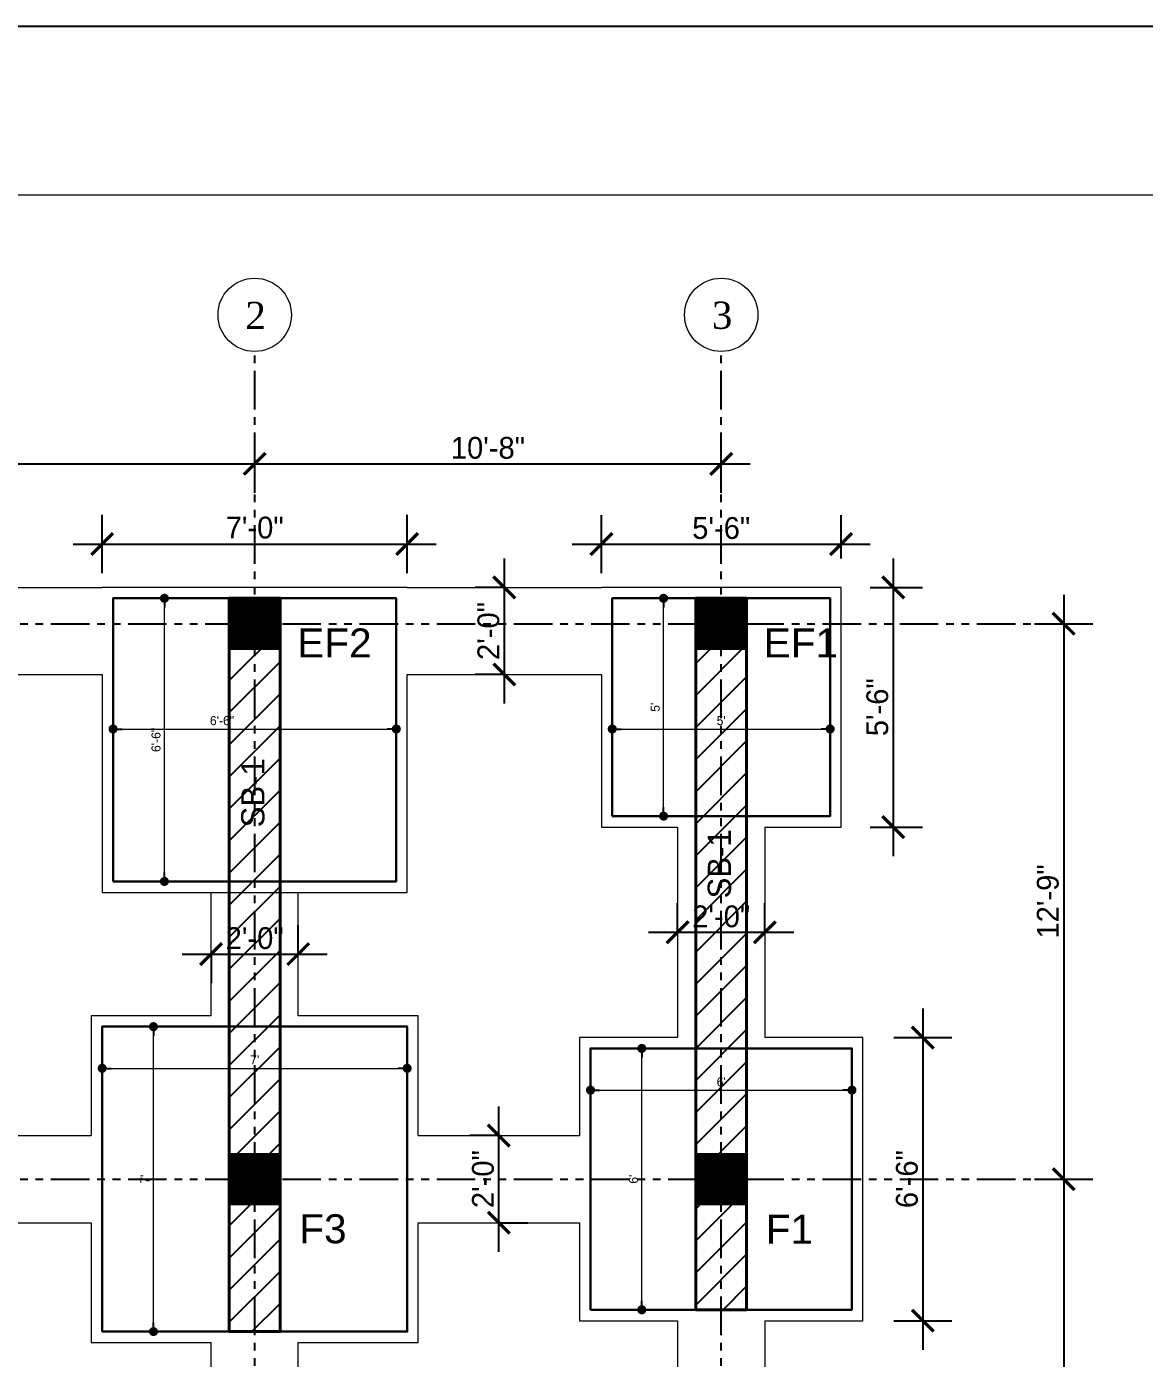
# Model space of a CAD drawing. Header units: inches. Extents: x -2812 to 9774, y -15726 to -746.
# Drawn here: x -2503.8 to -2196, y -7646.4 to -7279.5 of the extents above; entities that cross this region are included whole.
import ezdxf

# ---------------------------------------------------------------- set-up
doc = ezdxf.new("R2010")
doc.units = ezdxf.units.IN
doc.header["$LTSCALE"] = 17
doc.header["$MEASUREMENT"] = 0
doc.linetypes.add('CENTER2', pattern=[1.125, 0.75, -0.125, 0.125, -0.125])
doc.linetypes.add('PHANTOM2', pattern=[1.25, 0.625, -0.125, 0.125, -0.125, 0.125, -0.125])
for name, color, linetype, lineweight in [('25 BOT BAR', 12, 'Continuous', 25), ('col', 10, 'Continuous', 40), ('DOOR & WIN', 1, 'Continuous', 25), ('ELE1', 3, 'Continuous', 9), ('footing', 2, 'Continuous', 30), ('OUTLINE', 1, 'Continuous', 25), ('Profile ele', 4, 'Continuous', 25), ('TEXT', 231, 'Continuous', 20), ('TRENCH', 113, 'Continuous', 9)]:
    doc.layers.add(name, color=color, linetype=linetype, lineweight=lineweight)
doc.layers.add('aa_grid', color=252, linetype='CENTER2')
doc.layers.add('WINDOW', color=5, linetype='Continuous')
doc.styles.add('ARCHITECTURE', font='stylu.ttf')
doc.dimstyles.new('8 SCALE', dxfattribs={"dimscale": 0, "dimtxt": 6, "dimasz": 6, "dimexe": 8, "dimexo": 8, "dimgap": 1.25, "dimtad": 1, "dimdec": 0, "dimzin": 3, "dimdsep": 46, "dimlunit": 4, "dimtxsty": 'ARCHITECTURE', "dimblk": 'ARCHTICK', "dimcen": 8, "dimdle": 8, "dimclrd": 5, "dimclre": 5, "dimclrt": 7, "dimadec": 0, "dimazin": 0, "dimtfac": 0.75, "dimtdec": 0, "dimtix": 1, "dimtmove": 2, "dimatfit": 3, "dimldrblk": 'ARCHTICK', "dimfxl": 8, "dimfxlon": 1, "dimtolj": 1, "dimtzin": 0, "dimlwd": -1, "dimlwe": -1, "dimarcsym": 0})
doc.dimstyles.new('TOILET DETAIL', dxfattribs={"dimscale": 0, "dimtxt": 2.5, "dimasz": 2.5, "dimexe": 6, "dimexo": 6, "dimgap": 1, "dimtad": 1, "dimdec": 0, "dimzin": 0, "dimdsep": 46, "dimlunit": 4, "dimtxsty": 'ARCHITECTURE', "dimblk": 'DOT', "dimcen": 0, "dimclrd": 1, "dimclre": 5, "dimclrt": 7, "dimadec": 3, "dimazin": 0, "dimtfac": 1, "dimtdec": 0, "dimtofl": 0, "dimtmove": 0, "dimatfit": 3, "dimldrblk": 'DOT', "dimfxl": 6, "dimfxlon": 1, "dimtolj": 1, "dimtzin": 0, "dimlwd": 18, "dimlwe": 18, "dimarcsym": 0})

# ---------------------------------------------------------------- blocks, each defined once
blk = doc.blocks.new('_DOT')
at = {"color": 0, "linetype": 'ByBlock'}
blk.add_line((-0.5, 0), (-1, 0), dxfattribs=at)
at = {"color": 0, "linetype": 'ByBlock', "const_width": 0.5}
blk.add_lwpolyline([(-0.25, 0, 1), (0.25, 0, 1)], format="xyb", close=True, dxfattribs=at)
blk = doc.blocks.new('*D2379')
at = {"layer": 'Defpoints', "color": 0, "transparency": 16777216}
for p in [(3391.03, -10336.74), (3463.03, -10336.74), (3463.03, -10348.22)]:
    blk.add_point(p, dxfattribs=at)
at = {"layer": 'Profile ele', "color": 5, "lineweight": 18, "transparency": 16777216}
for p, q in [((3391.03, -10342.74), (3391.03, -10354.22)), ((3463.03, -10342.74), (3463.03, -10354.22))]:
    blk.add_line(p, q, dxfattribs=at)
at = {"layer": 'Profile ele', "color": 1, "lineweight": 18, "transparency": 16777216}
blk.add_line((3393.53, -10348.22), (3460.53, -10348.22), dxfattribs=at)
at = {"layer": 'Profile ele', "color": 1, "lineweight": 18, "transparency": 16777216, "xscale": 2.5, "yscale": 2.5, "zscale": 2.5, "rotation": 180}
blk.add_blockref('_DOT', (3391.03, -10348.22), dxfattribs=at)
at = {"layer": 'Profile ele', "color": 1, "lineweight": 18, "transparency": 16777216, "xscale": 2.5, "yscale": 2.5, "zscale": 2.5}
blk.add_blockref('_DOT', (3463.03, -10348.22), dxfattribs=at)
at = {"layer": 'Profile ele', "color": 7, "transparency": 16777216, "insert": (3427.03, -10345.93), "char_height": 2.5, "attachment_point": 5, "style": 'ARCHITECTURE'}
blk.add_mtext("\\A1;6'", dxfattribs=at)
blk = doc.blocks.new('*D2380')
at = {"layer": 'Defpoints', "color": 0, "transparency": 16777216}
for p in [(3391.03, -10336.74), (3405.16, -10336.74), (3391.03, -10408.74)]:
    blk.add_point(p, dxfattribs=at)
at = {"layer": 'Profile ele', "color": 5, "lineweight": 18, "transparency": 16777216}
for p, q in [((3399.16, -10336.74), (3411.16, -10336.74)), ((3399.16, -10408.74), (3411.16, -10408.74))]:
    blk.add_line(p, q, dxfattribs=at)
at = {"layer": 'Profile ele', "color": 1, "lineweight": 18, "transparency": 16777216}
blk.add_line((3405.16, -10406.24), (3405.16, -10339.24), dxfattribs=at)
at = {"layer": 'Profile ele', "color": 1, "lineweight": 18, "transparency": 16777216, "xscale": 2.5, "yscale": 2.5, "zscale": 2.5}
for p, rotation in [((3405.16, -10336.74), 90), ((3405.16, -10408.74), 270)]:
    blk.add_blockref('_DOT', p, dxfattribs=dict(at, rotation=rotation))
at = {"layer": 'Profile ele', "color": 7, "transparency": 16777216, "insert": (3402.86, -10372.74), "char_height": 2.5, "attachment_point": 5, "rotation": 90, "style": 'ARCHITECTURE'}
blk.add_mtext("\\A1;6'", dxfattribs=at)
blk = doc.blocks.new('*D2381')
at = {"layer": 'Defpoints', "color": 0, "transparency": 16777216}
for p in [(3256.56, -10330.74), (3340.56, -10330.74), (3340.56, -10342.22)]:
    blk.add_point(p, dxfattribs=at)
at = {"layer": 'Profile ele', "color": 5, "lineweight": 18, "transparency": 16777216}
for p, q in [((3256.56, -10336.74), (3256.56, -10348.22)), ((3340.56, -10336.74), (3340.56, -10348.22))]:
    blk.add_line(p, q, dxfattribs=at)
at = {"layer": 'Profile ele', "color": 1, "lineweight": 18, "transparency": 16777216}
blk.add_line((3259.06, -10342.22), (3338.06, -10342.22), dxfattribs=at)
at = {"layer": 'Profile ele', "color": 1, "lineweight": 18, "transparency": 16777216, "xscale": 2.5, "yscale": 2.5, "zscale": 2.5, "rotation": 180}
blk.add_blockref('_DOT', (3256.56, -10342.22), dxfattribs=at)
at = {"layer": 'Profile ele', "color": 1, "lineweight": 18, "transparency": 16777216, "xscale": 2.5, "yscale": 2.5, "zscale": 2.5}
blk.add_blockref('_DOT', (3340.56, -10342.22), dxfattribs=at)
at = {"layer": 'Profile ele', "color": 7, "transparency": 16777216, "insert": (3298.56, -10339.88), "char_height": 2.5, "attachment_point": 5, "style": 'ARCHITECTURE'}
blk.add_mtext("\\A1;7'", dxfattribs=at)
blk = doc.blocks.new('*D2382')
at = {"layer": 'Defpoints', "color": 0, "transparency": 16777216}
for p in [(3256.56, -10330.74), (3270.7, -10330.74), (3256.56, -10414.74)]:
    blk.add_point(p, dxfattribs=at)
at = {"layer": 'Profile ele', "color": 5, "lineweight": 18, "transparency": 16777216}
for p, q in [((3264.7, -10330.74), (3276.7, -10330.74)), ((3264.7, -10414.74), (3276.7, -10414.74))]:
    blk.add_line(p, q, dxfattribs=at)
at = {"layer": 'Profile ele', "color": 1, "lineweight": 18, "transparency": 16777216}
blk.add_line((3270.7, -10412.24), (3270.7, -10333.24), dxfattribs=at)
at = {"layer": 'Profile ele', "color": 1, "lineweight": 18, "transparency": 16777216, "xscale": 2.5, "yscale": 2.5, "zscale": 2.5}
for p, rotation in [((3270.7, -10330.74), 90), ((3270.7, -10414.74), 270)]:
    blk.add_blockref('_DOT', p, dxfattribs=dict(at, rotation=rotation))
at = {"layer": 'Profile ele', "color": 7, "transparency": 16777216, "insert": (3268.36, -10372.74), "char_height": 2.5, "attachment_point": 5, "rotation": 90, "style": 'ARCHITECTURE'}
blk.add_mtext("\\A1;7'", dxfattribs=at)
blk = doc.blocks.new('*D2383')
at = {"layer": 'Defpoints', "color": 0, "transparency": 16777216}
for p in [(3259.56, -10212.74), (3273.7, -10212.74), (3259.56, -10290.74)]:
    blk.add_point(p, dxfattribs=at)
at = {"layer": 'Profile ele', "color": 5, "lineweight": 18, "transparency": 16777216}
for p, q in [((3267.7, -10212.74), (3279.7, -10212.74)), ((3267.7, -10290.74), (3279.7, -10290.74))]:
    blk.add_line(p, q, dxfattribs=at)
at = {"layer": 'Profile ele', "color": 1, "lineweight": 18, "transparency": 16777216}
blk.add_line((3273.7, -10288.24), (3273.7, -10215.24), dxfattribs=at)
at = {"layer": 'Profile ele', "color": 1, "lineweight": 18, "transparency": 16777216, "xscale": 2.5, "yscale": 2.5, "zscale": 2.5}
for p, rotation in [((3273.7, -10212.74), 90), ((3273.7, -10290.74), 270)]:
    blk.add_blockref('_DOT', p, dxfattribs=dict(at, rotation=rotation))
at = {"layer": 'Profile ele', "color": 7, "transparency": 16777216, "insert": (3271.4, -10251.74), "char_height": 2.5, "attachment_point": 5, "rotation": 90, "style": 'ARCHITECTURE'}
blk.add_mtext('\\A1;6\'-6"', dxfattribs=at)
blk = doc.blocks.new('*D2384')
at = {"layer": 'Defpoints', "color": 0, "transparency": 16777216}
for p in [(3397.03, -10212.74), (3411.16, -10212.74), (3397.03, -10272.74)]:
    blk.add_point(p, dxfattribs=at)
at = {"layer": 'Profile ele', "color": 5, "lineweight": 18, "transparency": 16777216}
for p, q in [((3405.16, -10212.74), (3417.16, -10212.74)), ((3405.16, -10272.74), (3417.16, -10272.74))]:
    blk.add_line(p, q, dxfattribs=at)
at = {"layer": 'Profile ele', "color": 1, "lineweight": 18, "transparency": 16777216}
blk.add_line((3411.16, -10270.24), (3411.16, -10215.24), dxfattribs=at)
at = {"layer": 'Profile ele', "color": 1, "lineweight": 18, "transparency": 16777216, "xscale": 2.5, "yscale": 2.5, "zscale": 2.5}
for p, rotation in [((3411.16, -10212.74), 90), ((3411.16, -10272.74), 270)]:
    blk.add_blockref('_DOT', p, dxfattribs=dict(at, rotation=rotation))
at = {"layer": 'Profile ele', "color": 7, "transparency": 16777216, "insert": (3408.86, -10242.74), "char_height": 2.5, "attachment_point": 5, "rotation": 90, "style": 'ARCHITECTURE'}
blk.add_mtext("\\A1;5'", dxfattribs=at)
blk = doc.blocks.new('*D2385')
at = {"layer": 'Defpoints', "color": 0, "transparency": 16777216}
for p in [(3259.56, -10212.74), (3337.56, -10212.74), (3337.56, -10248.74)]:
    blk.add_point(p, dxfattribs=at)
at = {"layer": 'Profile ele', "color": 5, "lineweight": 18, "transparency": 16777216}
for p, q in [((3259.56, -10242.74), (3259.56, -10254.74)), ((3337.56, -10242.74), (3337.56, -10254.74))]:
    blk.add_line(p, q, dxfattribs=at)
at = {"layer": 'Profile ele', "color": 1, "lineweight": 18, "transparency": 16777216}
blk.add_line((3262.06, -10248.74), (3335.06, -10248.74), dxfattribs=at)
at = {"layer": 'Profile ele', "color": 1, "lineweight": 18, "transparency": 16777216, "xscale": 2.5, "yscale": 2.5, "zscale": 2.5, "rotation": 180}
blk.add_blockref('_DOT', (3259.56, -10248.74), dxfattribs=at)
at = {"layer": 'Profile ele', "color": 1, "lineweight": 18, "transparency": 16777216, "xscale": 2.5, "yscale": 2.5, "zscale": 2.5}
blk.add_blockref('_DOT', (3337.56, -10248.74), dxfattribs=at)
at = {"layer": 'Profile ele', "color": 7, "transparency": 16777216, "insert": (3289.56, -10246.45), "char_height": 2.5, "attachment_point": 5, "style": 'ARCHITECTURE'}
blk.add_mtext('\\A1;6\'-6"', dxfattribs=at)
blk = doc.blocks.new('*D2386')
at = {"layer": 'Defpoints', "color": 0, "transparency": 16777216}
for p in [(3397.03, -10212.74), (3457.03, -10212.74), (3457.03, -10248.74)]:
    blk.add_point(p, dxfattribs=at)
at = {"layer": 'Profile ele', "color": 5, "lineweight": 18, "transparency": 16777216}
for p, q in [((3397.03, -10242.74), (3397.03, -10254.74)), ((3457.03, -10242.74), (3457.03, -10254.74))]:
    blk.add_line(p, q, dxfattribs=at)
at = {"layer": 'Profile ele', "color": 1, "lineweight": 18, "transparency": 16777216}
blk.add_line((3399.53, -10248.74), (3454.53, -10248.74), dxfattribs=at)
at = {"layer": 'Profile ele', "color": 1, "lineweight": 18, "transparency": 16777216, "xscale": 2.5, "yscale": 2.5, "zscale": 2.5, "rotation": 180}
blk.add_blockref('_DOT', (3397.03, -10248.74), dxfattribs=at)
at = {"layer": 'Profile ele', "color": 1, "lineweight": 18, "transparency": 16777216, "xscale": 2.5, "yscale": 2.5, "zscale": 2.5}
blk.add_blockref('_DOT', (3457.03, -10248.74), dxfattribs=at)
at = {"layer": 'Profile ele', "color": 7, "transparency": 16777216, "insert": (3427.03, -10246.44), "char_height": 2.5, "attachment_point": 5, "style": 'ARCHITECTURE'}
blk.add_mtext("\\A1;5'", dxfattribs=at)
blk = doc.blocks.new('_ArchTick')
at = {"color": 0, "linetype": 'ByBlock', "const_width": 0.15}
blk.add_lwpolyline([(-0.5, -0.5), (0.5, 0.5)], dxfattribs=at)
blk = doc.blocks.new('*D2389')
at = {"layer": 'Defpoints', "color": 0, "transparency": 16777216}
for p in [(3340.56, -10197.78), (3256.56, -10233.74), (3340.56, -10233.74)]:
    blk.add_point(p, dxfattribs=at)
at = {"layer": 'Profile ele', "color": 5, "transparency": 16777216}
for p, q in [((3256.56, -10205.78), (3256.56, -10189.78)), ((3340.56, -10205.78), (3340.56, -10189.78)), ((3248.56, -10197.78), (3348.56, -10197.78))]:
    blk.add_line(p, q, dxfattribs=at)
at = {"layer": 'Profile ele', "color": 5, "transparency": 16777216, "xscale": 6, "yscale": 6, "zscale": 6, "rotation": 180}
blk.add_blockref('_ArchTick', (3256.56, -10197.78), dxfattribs=at)
at = {"layer": 'Profile ele', "color": 5, "transparency": 16777216, "xscale": 6, "yscale": 6, "zscale": 6}
blk.add_blockref('_ArchTick', (3340.56, -10197.78), dxfattribs=at)
at = {"layer": 'Profile ele', "color": 7, "transparency": 16777216, "insert": (3298.56, -10193.29), "char_height": 6, "attachment_point": 5, "style": 'ARCHITECTURE'}
blk.add_mtext('\\A1;7\'-0"', dxfattribs=at)
blk = doc.blocks.new('*D2390')
at = {"layer": 'Defpoints', "color": 0, "transparency": 16777216}
for p in [(3460.03, -10197.79), (3460.03, -10209.74), (3394.03, -10233.74)]:
    blk.add_point(p, dxfattribs=at)
at = {"layer": 'Profile ele', "color": 5, "transparency": 16777216}
for p, q in [((3394.03, -10205.79), (3394.03, -10189.79)), ((3460.03, -10201.74), (3460.03, -10189.79)), ((3386.03, -10197.79), (3468.03, -10197.79))]:
    blk.add_line(p, q, dxfattribs=at)
at = {"layer": 'Profile ele', "color": 5, "transparency": 16777216, "xscale": 6, "yscale": 6, "zscale": 6, "rotation": 180}
blk.add_blockref('_ArchTick', (3394.03, -10197.79), dxfattribs=at)
at = {"layer": 'Profile ele', "color": 5, "transparency": 16777216, "xscale": 6, "yscale": 6, "zscale": 6}
blk.add_blockref('_ArchTick', (3460.03, -10197.79), dxfattribs=at)
at = {"layer": 'Profile ele', "color": 7, "transparency": 16777216, "insert": (3427.03, -10193.41), "char_height": 6, "attachment_point": 5, "style": 'ARCHITECTURE'}
blk.add_mtext('\\A1;5\'-6"', dxfattribs=at)
blk = doc.blocks.new('*D2391')
at = {"layer": 'Defpoints', "color": 0, "transparency": 16777216}
for p in [(3460.03, -10209.74), (3460.03, -10275.74), (3474.42, -10275.74)]:
    blk.add_point(p, dxfattribs=at)
at = {"layer": 'Profile ele', "color": 5, "transparency": 16777216}
for p, q in [((3474.42, -10201.74), (3474.42, -10283.74)), ((3468.03, -10209.74), (3482.42, -10209.74)), ((3468.03, -10275.74), (3482.42, -10275.74))]:
    blk.add_line(p, q, dxfattribs=at)
at = {"layer": 'Profile ele', "color": 5, "transparency": 16777216, "xscale": 6, "yscale": 6, "zscale": 6}
for p, rotation in [((3474.42, -10209.74), 90), ((3474.42, -10275.74), 270)]:
    blk.add_blockref('_ArchTick', p, dxfattribs=dict(at, rotation=rotation))
at = {"layer": 'Profile ele', "color": 7, "transparency": 16777216, "insert": (3470.04, -10242.74), "char_height": 6, "attachment_point": 5, "rotation": 90, "style": 'ARCHITECTURE'}
blk.add_mtext('\\A1;5\'-6"', dxfattribs=at)
blk = doc.blocks.new('*D2392')
at = {"layer": 'Defpoints', "color": 0, "transparency": 16777216}
for p in [(3466.03, -10333.74), (3466.03, -10411.74), (3482.54, -10411.74)]:
    blk.add_point(p, dxfattribs=at)
at = {"layer": 'Profile ele', "color": 5, "transparency": 16777216}
for p, q in [((3482.54, -10325.74), (3482.54, -10419.74)), ((3474.54, -10333.74), (3490.54, -10333.74)), ((3474.54, -10411.74), (3490.54, -10411.74))]:
    blk.add_line(p, q, dxfattribs=at)
at = {"layer": 'Profile ele', "color": 5, "transparency": 16777216, "xscale": 6, "yscale": 6, "zscale": 6}
for p, rotation in [((3482.54, -10333.74), 90), ((3482.54, -10411.74), 270)]:
    blk.add_blockref('_ArchTick', p, dxfattribs=dict(at, rotation=rotation))
at = {"layer": 'Profile ele', "color": 7, "transparency": 16777216, "insert": (3478.18, -10372.74), "char_height": 6, "attachment_point": 5, "rotation": 90, "style": 'ARCHITECTURE'}
blk.add_mtext('\\A1;6\'-6"', dxfattribs=at)
blk = doc.blocks.new('*D2401')
at = {"layer": 'Defpoints', "color": 0, "transparency": 16777216}
for p in [(3298.56, -10175.69), (3130.56, -10212.74), (3298.56, -10212.74)]:
    blk.add_point(p, dxfattribs=at)
at = {"layer": 'Profile ele', "color": 5, "transparency": 16777216}
for p, q in [((3130.56, -10183.69), (3130.56, -10167.69)), ((3298.56, -10183.69), (3298.56, -10167.69)), ((3122.56, -10175.69), (3306.56, -10175.69))]:
    blk.add_line(p, q, dxfattribs=at)
at = {"layer": 'Profile ele', "color": 5, "transparency": 16777216, "xscale": 6, "yscale": 6, "zscale": 6, "rotation": 180}
blk.add_blockref('_ArchTick', (3130.56, -10175.69), dxfattribs=at)
at = {"layer": 'Profile ele', "color": 5, "transparency": 16777216, "xscale": 6, "yscale": 6, "zscale": 6}
blk.add_blockref('_ArchTick', (3298.56, -10175.69), dxfattribs=at)
at = {"layer": 'Profile ele', "color": 7, "transparency": 16777216, "insert": (3214.56, -10171.28), "char_height": 6, "attachment_point": 5, "style": 'ARCHITECTURE'}
blk.add_mtext('\\A1;14\'-0"', dxfattribs=at)
blk = doc.blocks.new('*D2402')
at = {"layer": 'Defpoints', "color": 0, "transparency": 16777216}
for p in [(3427.03, -10175.69), (3298.56, -10212.74), (3427.03, -10212.74)]:
    blk.add_point(p, dxfattribs=at)
at = {"layer": 'Profile ele', "color": 5, "transparency": 16777216}
for p, q in [((3298.56, -10183.69), (3298.56, -10167.69)), ((3427.03, -10183.69), (3427.03, -10167.69)), ((3290.56, -10175.69), (3435.03, -10175.69))]:
    blk.add_line(p, q, dxfattribs=at)
at = {"layer": 'Profile ele', "color": 5, "transparency": 16777216, "xscale": 6, "yscale": 6, "zscale": 6, "rotation": 180}
blk.add_blockref('_ArchTick', (3298.56, -10175.69), dxfattribs=at)
at = {"layer": 'Profile ele', "color": 5, "transparency": 16777216, "xscale": 6, "yscale": 6, "zscale": 6}
blk.add_blockref('_ArchTick', (3427.03, -10175.69), dxfattribs=at)
at = {"layer": 'Profile ele', "color": 7, "transparency": 16777216, "insert": (3362.79, -10171.32), "char_height": 6, "attachment_point": 5, "style": 'ARCHITECTURE'}
blk.add_mtext('\\A1;10\'-8"', dxfattribs=at)
blk = doc.blocks.new('*D2403')
at = {"layer": 'Defpoints', "color": 0, "transparency": 16777216}
for p in [(3434.03, -10219.74), (3434.03, -10372.74), (3521.34, -10372.74)]:
    blk.add_point(p, dxfattribs=at)
at = {"layer": 'Profile ele', "color": 5, "transparency": 16777216}
for p, q in [((3521.34, -10211.74), (3521.34, -10380.74)), ((3513.34, -10219.74), (3529.34, -10219.74)), ((3513.34, -10372.74), (3529.34, -10372.74))]:
    blk.add_line(p, q, dxfattribs=at)
at = {"layer": 'Profile ele', "color": 5, "transparency": 16777216, "xscale": 6, "yscale": 6, "zscale": 6}
for p, rotation in [((3521.34, -10219.74), 90), ((3521.34, -10372.74), 270)]:
    blk.add_blockref('_ArchTick', p, dxfattribs=dict(at, rotation=rotation))
at = {"layer": 'Profile ele', "color": 7, "transparency": 16777216, "insert": (3516.99, -10296.24), "char_height": 6, "attachment_point": 5, "rotation": 90, "style": 'ARCHITECTURE'}
blk.add_mtext('\\A1;12\'-9"', dxfattribs=at)
blk = doc.blocks.new('*D2404')
at = {"layer": 'Defpoints', "color": 0, "transparency": 16777216}
for p in [(3434.03, -10372.74), (3434.03, -10501.23), (3521.34, -10501.23)]:
    blk.add_point(p, dxfattribs=at)
at = {"layer": 'Profile ele', "color": 5, "transparency": 16777216}
for p, q in [((3521.34, -10364.74), (3521.34, -10509.23)), ((3513.34, -10372.74), (3529.34, -10372.74)), ((3513.34, -10501.23), (3529.34, -10501.23))]:
    blk.add_line(p, q, dxfattribs=at)
at = {"layer": 'Profile ele', "color": 5, "transparency": 16777216, "xscale": 6, "yscale": 6, "zscale": 6}
for p, rotation in [((3521.34, -10372.74), 90), ((3521.34, -10501.23), 270)]:
    blk.add_blockref('_ArchTick', p, dxfattribs=dict(at, rotation=rotation))
at = {"layer": 'Profile ele', "color": 7, "transparency": 16777216, "insert": (3516.96, -10436.98), "char_height": 6, "attachment_point": 5, "rotation": 90, "style": 'ARCHITECTURE'}
blk.add_mtext('\\A1;10\'-8"', dxfattribs=at)
blk = doc.blocks.new('*D2412')
at = {"layer": 'Defpoints', "color": 0, "transparency": 16777216}
for p in [(3367.29, -10209.74), (3367.29, -10233.74), (3367.29, -10233.74)]:
    blk.add_point(p, dxfattribs=at)
at = {"layer": 'Profile ele', "color": 5, "transparency": 16777216}
for p, q in [((3367.29, -10201.74), (3367.29, -10241.74)), ((3367.29, -10209.74), (3359.29, -10209.74)), ((3367.29, -10233.74), (3359.29, -10233.74))]:
    blk.add_line(p, q, dxfattribs=at)
at = {"layer": 'Profile ele', "color": 5, "transparency": 16777216, "xscale": 6, "yscale": 6, "zscale": 6}
for p, rotation in [((3367.29, -10209.74), 90), ((3367.29, -10233.74), 270)]:
    blk.add_blockref('_ArchTick', p, dxfattribs=dict(at, rotation=rotation))
at = {"layer": 'Profile ele', "color": 7, "transparency": 16777216, "insert": (3362.94, -10221.74), "char_height": 6, "attachment_point": 5, "rotation": 90, "style": 'ARCHITECTURE'}
blk.add_mtext('\\A1;2\'-0"', dxfattribs=at)
blk = doc.blocks.new('*D2414')
at = {"layer": 'Defpoints', "color": 0, "transparency": 16777216}
for p in [(3365.79, -10360.74), (3365.79, -10360.74), (3365.79, -10384.74)]:
    blk.add_point(p, dxfattribs=at)
at = {"layer": 'Profile ele', "color": 5, "transparency": 16777216}
for p, q in [((3365.79, -10392.74), (3365.79, -10352.74)), ((3365.79, -10360.74), (3357.79, -10360.74)), ((3365.79, -10384.74), (3373.79, -10384.74))]:
    blk.add_line(p, q, dxfattribs=at)
at = {"layer": 'Profile ele', "color": 5, "transparency": 16777216, "xscale": 6, "yscale": 6, "zscale": 6}
for p, rotation in [((3365.79, -10360.74), 90), ((3365.79, -10384.74), 270)]:
    blk.add_blockref('_ArchTick', p, dxfattribs=dict(at, rotation=rotation))
at = {"layer": 'Profile ele', "color": 7, "transparency": 16777216, "insert": (3361.44, -10372.74), "char_height": 6, "attachment_point": 5, "rotation": 90, "style": 'ARCHITECTURE'}
blk.add_mtext('\\A1;2\'-0"', dxfattribs=at)
blk = doc.blocks.new('*D2416')
at = {"layer": 'Defpoints', "color": 0, "transparency": 16777216}
for p in [(3286.56, -10304.74), (3310.56, -10310.74), (3310.56, -10310.74)]:
    blk.add_point(p, dxfattribs=at)
at = {"layer": 'Profile ele', "color": 5, "transparency": 16777216}
for p, q in [((3310.56, -10310.74), (3310.56, -10302.74)), ((3278.56, -10310.74), (3318.56, -10310.74)), ((3286.56, -10310.74), (3286.56, -10318.74))]:
    blk.add_line(p, q, dxfattribs=at)
at = {"layer": 'Profile ele', "color": 5, "transparency": 16777216, "xscale": 6, "yscale": 6, "zscale": 6, "rotation": 180}
blk.add_blockref('_ArchTick', (3286.56, -10310.74), dxfattribs=at)
at = {"layer": 'Profile ele', "color": 5, "transparency": 16777216, "xscale": 6, "yscale": 6, "zscale": 6}
blk.add_blockref('_ArchTick', (3310.56, -10310.74), dxfattribs=at)
at = {"layer": 'Profile ele', "color": 7, "transparency": 16777216, "insert": (3298.56, -10306.39), "char_height": 6, "attachment_point": 5, "style": 'ARCHITECTURE'}
blk.add_mtext('\\A1;2\'-0"', dxfattribs=at)
blk = doc.blocks.new('*D2417')
at = {"layer": 'Defpoints', "color": 0, "transparency": 16777216}
for p in [(3415.03, -10304.74), (3439.03, -10304.74), (3439.03, -10304.74)]:
    blk.add_point(p, dxfattribs=at)
at = {"layer": 'Profile ele', "color": 5, "transparency": 16777216}
for p, q in [((3415.03, -10304.74), (3415.03, -10296.74)), ((3439.03, -10304.74), (3439.03, -10296.74)), ((3407.03, -10304.74), (3447.03, -10304.74))]:
    blk.add_line(p, q, dxfattribs=at)
at = {"layer": 'Profile ele', "color": 5, "transparency": 16777216, "xscale": 6, "yscale": 6, "zscale": 6, "rotation": 180}
blk.add_blockref('_ArchTick', (3415.03, -10304.74), dxfattribs=at)
at = {"layer": 'Profile ele', "color": 5, "transparency": 16777216, "xscale": 6, "yscale": 6, "zscale": 6}
blk.add_blockref('_ArchTick', (3439.03, -10304.74), dxfattribs=at)
at = {"layer": 'Profile ele', "color": 7, "transparency": 16777216, "insert": (3427.03, -10300.39), "char_height": 6, "attachment_point": 5, "style": 'ARCHITECTURE'}
blk.add_mtext('\\A1;2\'-0"', dxfattribs=at)
blk = doc.blocks.new('FOUNDATION')
at = {"layer": 'aa_grid'}
h = blk.add_hatch(dxfattribs=at)
h.set_pattern_fill('ANSI31', color=256, scale=50)
h.paths.add_polyline_path([(3123.56, -10408.74), (3123.56, -10212.74), (3137.56, -10212.74), (3137.56, -10408.74)])
h.paths.add_polyline_path([(3291.56, -10414.74), (3291.56, -10212.74), (3305.56, -10212.74), (3305.56, -10414.74)])
h.paths.add_polyline_path([(3420.03, -10408.74), (3420.03, -10212.74), (3434.03, -10212.74), (3434.03, -10408.74)])
at = {"layer": 'OUTLINE'}
h = blk.add_hatch(dxfattribs=at)
h.set_pattern_fill('ANSI31', color=8)
h.set_pattern_definition([(45, (168, 446), (-0.0883883476, 0.0883883476), [])])
h.paths.add_polyline_path([(3305.56, -10212.74), (3291.56, -10212.74), (3291.56, -10226.74), (3305.56, -10226.74)])
h = blk.add_hatch(dxfattribs=at)
h.set_pattern_fill('ANSI31', color=8)
h.set_pattern_definition([(45, (296.46302, 446), (-0.0883883476, 0.0883883476), [])])
h.paths.add_polyline_path([(3434.03, -10212.74), (3420.03, -10212.74), (3420.03, -10226.74), (3434.03, -10226.74)])
h = blk.add_hatch(dxfattribs=at)
h.set_pattern_fill('ANSI31', color=8)
h.set_pattern_definition([(45, (168, 293), (-0.0883883476, 0.0883883476), [])])
h.paths.add_polyline_path([(3305.56, -10365.74), (3291.56, -10365.74), (3291.56, -10379.74), (3305.56, -10379.74)])
h = blk.add_hatch(dxfattribs=at)
h.set_pattern_fill('ANSI31', color=8)
h.set_pattern_definition([(45, (296.46302, 293), (-0.0883883476, 0.0883883476), [])])
h.paths.add_polyline_path([(3434.03, -10365.74), (3420.03, -10365.74), (3420.03, -10379.74), (3434.03, -10379.74)])
at = {"layer": 'col'}
for points in [[(3291.56, -10414.74), (3291.56, -10212.74), (3305.56, -10212.74), (3305.56, -10414.74)], [(3420.03, -10408.74), (3420.03, -10212.74), (3434.03, -10212.74), (3434.03, -10408.74)]]:
    blk.add_lwpolyline(points, close=True, dxfattribs=at)
at = {"layer": 'DOOR & WIN', "color": 6, "linetype": 'PHANTOM2'}
for p, q in [((3298.56, -10755.72), (3298.56, -10144.74)), ((3427.03, -10755.72), (3427.03, -10144.74)), ((3029.94, -10219.74), (3521.34, -10219.74)), ((3029.94, -10372.74), (3521.34, -10372.74))]:
    blk.add_line(p, q, dxfattribs=at)
at = {"layer": 'footing'}
for points in [[(3259.56, -10290.74), (3337.56, -10290.74), (3337.56, -10212.74), (3259.56, -10212.74)], [(3397.03, -10272.74), (3457.03, -10272.74), (3457.03, -10212.74), (3397.03, -10212.74)], [(3256.56, -10414.74), (3340.56, -10414.74), (3340.56, -10330.74), (3256.56, -10330.74)], [(3391.03, -10408.74), (3463.03, -10408.74), (3463.03, -10336.74), (3391.03, -10336.74)]]:
    blk.add_lwpolyline(points, close=True, dxfattribs=at)
at = {"layer": 'OUTLINE'}
for points in [[(3291.56, -10212.74), (3305.56, -10212.74), (3305.56, -10226.74), (3291.56, -10226.74)], [(3420.03, -10212.74), (3434.03, -10212.74), (3434.03, -10226.74), (3420.03, -10226.74)], [(3291.56, -10365.74), (3305.56, -10365.74), (3305.56, -10379.74), (3291.56, -10379.74)], [(3420.03, -10365.74), (3434.03, -10365.74), (3434.03, -10379.74), (3420.03, -10379.74)]]:
    blk.add_lwpolyline(points, close=True, dxfattribs=at)
at = {"layer": 'TRENCH'}
for p, q in [((3163.56, -10209.74), (3256.56, -10209.74)), ((3340.56, -10209.74), (3394.03, -10209.74)), ((3163.56, -10233.74), (3256.56, -10233.74)), ((3340.56, -10233.74), (3394.03, -10233.74)), ((3415.03, -10275.74), (3415.03, -10333.74)), ((3439.03, -10275.74), (3439.03, -10333.74)), ((3286.56, -10327.74), (3286.56, -10293.74)), ((3310.56, -10327.74), (3310.56, -10293.74)), ((3169.56, -10360.74), (3253.56, -10360.74)), ((3343.56, -10360.74), (3388.03, -10360.74)), ((3169.56, -10384.74), (3253.56, -10384.74)), ((3343.56, -10384.74), (3388.03, -10384.74)), ((3415.03, -10411.74), (3415.03, -10459.23)), ((3439.03, -10411.74), (3439.03, -10459.23)), ((3286.56, -10450.23), (3286.56, -10417.74)), ((3310.56, -10450.23), (3310.56, -10417.74))]:
    blk.add_line(p, q, dxfattribs=at)
at = {"layer": 'TRENCH', "ltscale": 20}
for points in [[(3340.56, -10209.74), (3256.56, -10209.74)], [(3439.03, -10275.74), (3460.03, -10275.74), (3460.03, -10209.74), (3394.03, -10209.74)], [(3256.56, -10233.74), (3256.56, -10293.74), (3340.56, -10293.74), (3340.56, -10233.74)], [(3394.03, -10233.74), (3394.03, -10275.74), (3415.03, -10275.74)], [(3286.56, -10327.74), (3253.56, -10327.74), (3253.56, -10360.74)], [(3343.56, -10360.74), (3343.56, -10327.74), (3310.56, -10327.74)], [(3415.03, -10333.74), (3388.03, -10333.74), (3388.03, -10360.74)], [(3439.03, -10411.74), (3466.03, -10411.74), (3466.03, -10333.74), (3439.03, -10333.74)], [(3253.56, -10384.74), (3253.56, -10417.74), (3286.56, -10417.74)], [(3310.56, -10417.74), (3343.56, -10417.74), (3343.56, -10384.74)], [(3388.03, -10384.74), (3388.03, -10411.74), (3415.03, -10411.74)]]:
    blk.add_lwpolyline(points, dxfattribs=at)
at = {"layer": 'WINDOW', "linetype": 'Continuous', "lineweight": 5, "ltscale": 0.5}
for centre in [(3298.56, -10134.64), (3427.03, -10134.64)]:
    blk.add_circle(centre, 10.1, dxfattribs=at)
at = {"layer": 'TEXT', "char_height": 7.5, "attachment_point": 5}
for s, insert in [('{\\fTimes New Roman|b0|i0|c0|p18;\\C1;2}', (3298.81, -10134.81)), ('{\\fTimes New Roman|b0|i0|c0|p18;\\C1;3}', (3427.28, -10134.81))]:
    blk.add_mtext(s, dxfattribs=dict(at, insert=insert))
at = {"layer": 'TEXT', "char_height": 8, "width": 29.8525, "attachment_point": 7}
for s, insert in [('{\\fArial|b0|i0|c0|p34;EF2}', (3310.26, -10229.04)), ('{\\fArial|b0|i0|c0|p34;EF1}', (3438.72, -10229.04)), ('{\\fArial|b0|i0|c0|p34;F3}', (3310.83, -10390.53)), ('{\\fArial|b0|i0|c0|p34;F1}', (3439.29, -10390.53))]:
    blk.add_mtext(s, dxfattribs=dict(at, insert=insert))
at = {"layer": 'TEXT', "char_height": 6.4, "width": 68.7952, "attachment_point": 7, "rotation": 90}
for insert in [(3301.34, -10299.55), (3429.8, -10319.13)]:
    blk.add_mtext('\\pi23.73093;SB-1', dxfattribs=dict(at, insert=insert))
at = {"layer": 'Profile ele'}
for base, p1, p2, dimstyle, picture, middle in [((3298.56, -10175.69), (3130.56, -10212.74), (3298.56, -10212.74), '8 SCALE', '*D2401', (3214.56, -10171.28)), ((3427.03, -10175.69), (3298.56, -10212.74), (3427.03, -10212.74), '8 SCALE', '*D2402', (3362.79, -10171.32)), ((3340.56, -10197.78), (3256.56, -10233.74), (3340.56, -10233.74), '8 SCALE', '*D2389', (3298.56, -10193.29)), ((3460.03, -10197.79), (3394.03, -10233.74), (3460.03, -10209.74), '8 SCALE', '*D2390', (3427.03, -10193.41)), ((3439.03, -10304.74), (3415.03, -10304.74), (3439.03, -10304.74), '8 SCALE', '*D2417', (3427.03, -10300.39)), ((3310.56, -10310.74), (3286.56, -10304.74), (3310.56, -10310.74), '8 SCALE', '*D2416', (3298.56, -10306.39)), ((3340.56, -10342.22), (3256.56, -10330.74), (3340.56, -10330.74), 'TOILET DETAIL', '*D2381', (3298.56, -10339.88)), ((3463.03, -10348.22), (3391.03, -10336.74), (3463.03, -10336.74), 'TOILET DETAIL', '*D2379', (3427.03, -10345.93))]:
    dim = blk.add_linear_dim(base=base, p1=p1, p2=p2, dimstyle=dimstyle, override={"dimscale": 1}, dxfattribs=at)
    dim.commit()
    dim.dimension.update_dxf_attribs({"geometry": picture, "text_midpoint": middle})
for base, p1, p2, dimstyle, picture, middle in [((3367.29, -10233.74), (3367.29, -10209.74), (3367.29, -10233.74), '8 SCALE', '*D2412', (3362.94, -10221.74)), ((3474.42, -10275.74), (3460.03, -10209.74), (3460.03, -10275.74), '8 SCALE', '*D2391', (3470.04, -10242.74)), ((3273.7, -10212.74), (3259.56, -10290.74), (3259.56, -10212.74), 'TOILET DETAIL', '*D2383', (3271.4, -10251.74)), ((3411.16, -10212.74), (3397.03, -10272.74), (3397.03, -10212.74), 'TOILET DETAIL', '*D2384', (3408.86, -10242.74)), ((3521.34, -10372.74), (3434.03, -10219.74), (3434.03, -10372.74), '8 SCALE', '*D2403', (3516.99, -10296.24)), ((3482.54, -10411.74), (3466.03, -10333.74), (3466.03, -10411.74), '8 SCALE', '*D2392', (3478.18, -10372.74)), ((3270.7, -10330.74), (3256.56, -10414.74), (3256.56, -10330.74), 'TOILET DETAIL', '*D2382', (3268.36, -10372.74)), ((3405.16, -10336.74), (3391.03, -10408.74), (3391.03, -10336.74), 'TOILET DETAIL', '*D2380', (3402.86, -10372.74)), ((3365.79, -10360.74), (3365.79, -10384.74), (3365.79, -10360.74), '8 SCALE', '*D2414', (3361.44, -10372.74)), ((3521.34, -10501.23), (3434.03, -10372.74), (3434.03, -10501.23), '8 SCALE', '*D2404', (3516.96, -10436.98))]:
    dim = blk.add_linear_dim(base=base, p1=p1, p2=p2, angle=90, dimstyle=dimstyle, override={"dimscale": 1}, dxfattribs=at)
    dim.commit()
    dim.dimension.update_dxf_attribs({"geometry": picture, "text_midpoint": middle})
for base, p1, p2, picture, middle in [((3337.56, -10248.74), (3259.56, -10212.74), (3337.56, -10212.74), '*D2385', (3289.56, -10248.74)), ((3457.03, -10248.74), (3397.03, -10212.74), (3457.03, -10212.74), '*D2386', (3427.03, -10248.74))]:
    dim = blk.add_linear_dim(base=base, p1=p1, p2=p2, dimstyle='TOILET DETAIL', override={"dimscale": 1}, dxfattribs=at)
    dim.commit()
    dim.dimension.update_dxf_attribs({"geometry": picture, "text_midpoint": middle, "dimtype": 128})

msp = doc.modelspace()

# ---------------------------------------------------------------- linework, layer by layer
at = {"layer": 'Defpoints'}
msp.add_lwpolyline([(366.02, -7279.49), (-2811.58, -7279.49), (-2811.58, -9527.46), (366.02, -9527.46)], close=True, dxfattribs=at)
at = {"layer": 'ELE1'}
msp.add_lwpolyline([(-2765.26, -7325.81), (319.71, -7325.81), (319.71, -9481.14), (-2765.26, -9481.14)], close=True, dxfattribs=at)

# ---------------------------------------------------------------- block references
at = {"layer": '25 BOT BAR'}
msp.add_blockref('FOUNDATION', (-5739.56, 2775.76), dxfattribs=at)

doc.saveas('drawing.dxf')
